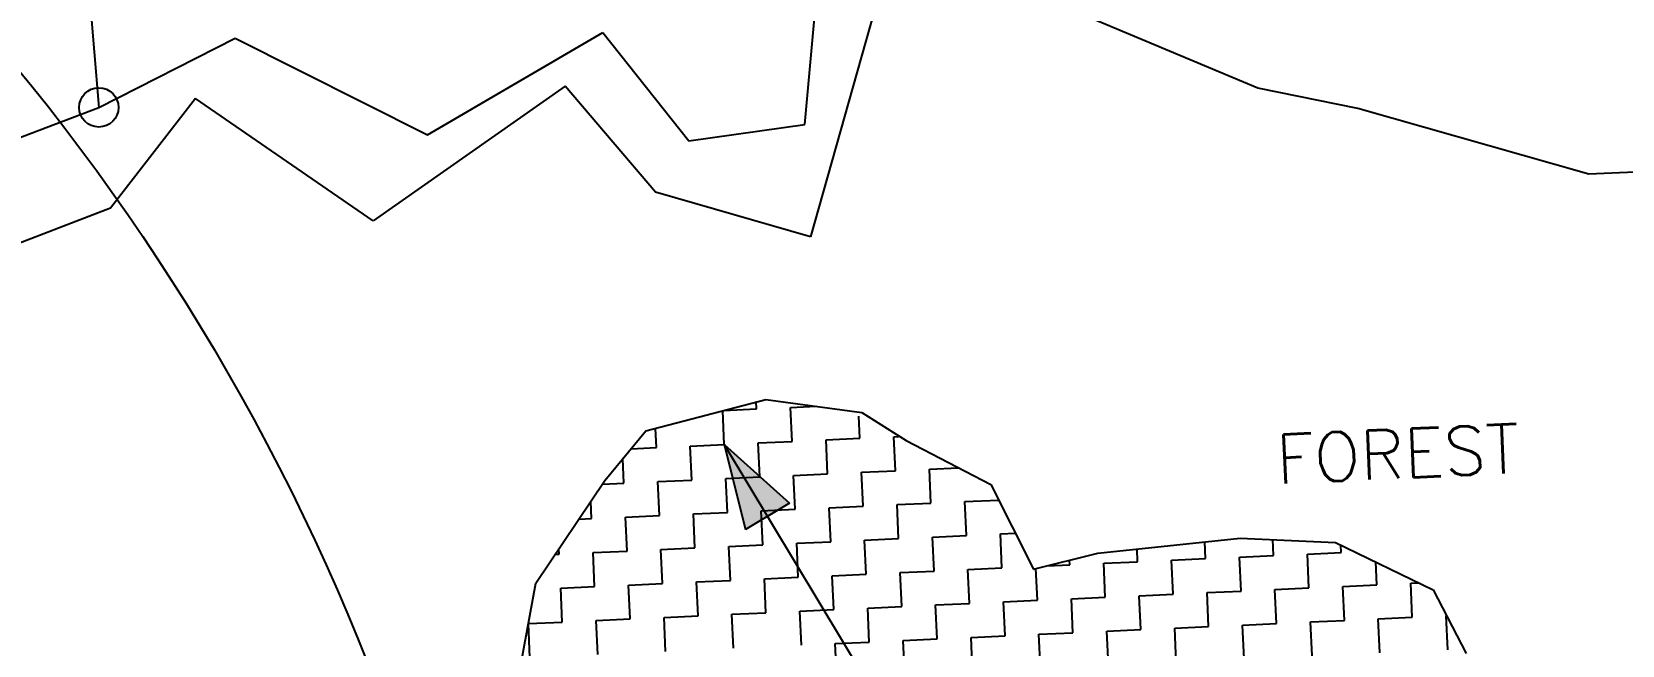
# Model space of a CAD drawing. Header units: metres. Extents: x 280741 to 282709, y 2085398 to 2088597.
# Drawn here: x 281563.8 to 281858, y 2085963.8 to 2086077.1 of the extents above; entities that cross this region are included whole.
import ezdxf
from ezdxf.enums import TextEntityAlignment as Align

# ---------------------------------------------------------------- set-up
doc = ezdxf.new("R2010")
doc.units = ezdxf.units.M
for name, color, linetype in [('POLY_HATCH', 12, 'Continuous'), ('POLY_PARCEL', 6, 'Continuous'), ('POLY_WATER', 4, 'Continuous'), ('TEXT_MAPIN', 7, 'Continuous')]:
    doc.layers.add(name, color=color, linetype=linetype)
doc.styles.get("Standard").update_dxf_attribs({"font": 'simplex.shx'})

msp = doc.modelspace()

# ---------------------------------------------------------------- hatches: boundary and pattern name
h = msp.add_hatch(color=256)
h.paths.add_polyline_path([(281699.89, 2085987.58), (281703.95, 2085990.03), (281691.89, 2086000.86)])
h.paths.add_polyline_path([(281691.89, 2086000.86), (281695.83, 2085985.14), (281699.89, 2085987.58)])

# ---------------------------------------------------------------- linework, layer by layer
for points in [[(281691.89, 2086000.86), (281740.05, 2085920.88)], [(281691.89, 2086000.86), (281695.83, 2085985.14)], [(281691.89, 2086000.86), (281703.95, 2085990.03)], [(281703.95, 2085990.03), (281695.83, 2085985.14)]]:
    msp.add_lwpolyline(points)
for centre, radius in [((281243.57, 2085809.49), 410.99), ((281576.24, 2086063.16), 3.64)]:
    msp.add_circle(centre, radius)
at = {"layer": 'POLY_HATCH'}
for p, q in [((281677.41, 2086003.37), (281699.58, 2086009.19)), ((281699.58, 2086009.19), (281717.32, 2086006.79)), ((281717.32, 2086006.79), (281725.57, 2086001.57)), ((281669.82, 2085994.21), (281677.41, 2086003.37)), ((281725.57, 2086001.57), (281741.17, 2085993.47)), ((281657.06, 2085975.21), (281669.82, 2085994.21)), ((281741.17, 2085993.47), (281749.09, 2085977.81)), ((281760.98, 2085980.76), (281787.29, 2085983.56)), ((281787.29, 2085983.56), (281804.96, 2085982.77)), ((281804.96, 2085982.77), (281822.99, 2085973.98)), ((281749.09, 2085977.81), (281760.98, 2085980.76)), ((281652.56, 2085950.98), (281657.06, 2085975.21)), ((281822.99, 2085973.98), (281829.13, 2085962.25))]:
    msp.add_line(p, q, dxfattribs=at)
at = {"layer": 'POLY_HATCH', "linetype": 'Continuous'}
for p, q in [((281697.88, 2086007.42), (281697.82, 2086008.73)), ((281704.16, 2086007.71), (281708.94, 2086007.93)), ((281704.45, 2086001.43), (281704.16, 2086007.71)), ((281691.89, 2086000.86), (281691.61, 2086007.1)), ((281691.78, 2086007.14), (281697.88, 2086007.42)), ((281717, 2086002), (281716.81, 2086006.12)), ((281679.34, 2086000.28), (281679.18, 2086003.83)), ((281710.72, 2086001.72), (281717, 2086002)), ((281711.01, 2085995.44), (281710.72, 2086001.72)), ((281723.27, 2086002.29), (281724.1, 2086002.33)), ((281723.56, 2085996.01), (281723.27, 2086002.29)), ((281674.67, 2086000.07), (281679.34, 2086000.28)), ((281685.62, 2086000.57), (281691.89, 2086000.86)), ((281685.9, 2085994.29), (281685.62, 2086000.57)), ((281698.17, 2086001.14), (281704.45, 2086001.43)), ((281698.46, 2085994.87), (281698.17, 2086001.14)), ((281673.35, 2085993.72), (281673.14, 2085998.23)), ((281717.28, 2085995.73), (281723.56, 2085996.01)), ((281729.84, 2085996.3), (281735.24, 2085996.55)), ((281730.12, 2085990.02), (281729.84, 2085996.3)), ((281669.36, 2085993.54), (281673.35, 2085993.72)), ((281679.63, 2085994.01), (281685.9, 2085994.29)), ((281679.91, 2085987.73), (281679.63, 2085994.01)), ((281692.18, 2085994.58), (281698.46, 2085994.87)), ((281692.47, 2085988.3), (281692.18, 2085994.58)), ((281704.73, 2085995.15), (281711.01, 2085995.44)), ((281705.02, 2085988.88), (281704.73, 2085995.15)), ((281717.57, 2085989.45), (281717.28, 2085995.73)), ((281667.36, 2085987.16), (281667.22, 2085990.34)), ((281723.85, 2085989.74), (281730.12, 2085990.02)), ((281736.4, 2085990.31), (281742.62, 2085990.6)), ((281736.69, 2085984.03), (281736.4, 2085990.31)), ((281665.01, 2085987.05), (281667.36, 2085987.16)), ((281673.64, 2085987.45), (281679.91, 2085987.73)), ((281673.92, 2085981.17), (281673.64, 2085987.45)), ((281686.19, 2085988.02), (281692.47, 2085988.3)), ((281686.48, 2085981.74), (281686.19, 2085988.02)), ((281698.74, 2085988.59), (281705.02, 2085988.88)), ((281699.03, 2085982.32), (281698.74, 2085988.59)), ((281711.29, 2085989.16), (281717.57, 2085989.45)), ((281711.58, 2085982.89), (281711.29, 2085989.16)), ((281724.13, 2085983.46), (281723.85, 2085989.74)), ((281730.41, 2085983.75), (281736.69, 2085984.03)), ((281742.96, 2085984.32), (281745.73, 2085984.45)), ((281743.25, 2085978.05), (281742.96, 2085984.32)), ((281661.37, 2085980.6), (281661.33, 2085981.57)), ((281667.65, 2085980.88), (281673.92, 2085981.17)), ((281680.2, 2085981.46), (281686.48, 2085981.74)), ((281680.49, 2085975.18), (281680.2, 2085981.46)), ((281692.75, 2085982.03), (281699.03, 2085982.32)), ((281693.04, 2085975.75), (281692.75, 2085982.03)), ((281705.3, 2085982.6), (281711.58, 2085982.89)), ((281705.59, 2085976.33), (281705.3, 2085982.6)), ((281717.86, 2085983.17), (281724.13, 2085983.46)), ((281718.14, 2085976.9), (281717.86, 2085983.17)), ((281730.7, 2085977.47), (281730.41, 2085983.75)), ((281768.35, 2085979.19), (281768.25, 2085981.53)), ((281780.91, 2085979.76), (281780.77, 2085982.87)), ((281793.46, 2085980.34), (281793.33, 2085983.29)), ((281806.01, 2085980.91), (281805.95, 2085982.28)), ((281660.65, 2085980.56), (281661.37, 2085980.6)), ((281667.93, 2085974.61), (281667.65, 2085980.88)), ((281751.55, 2085978.42), (281755.8, 2085978.62)), ((281755.8, 2085978.62), (281755.76, 2085979.47)), ((281762.08, 2085978.9), (281768.35, 2085979.19)), ((281762.37, 2085972.63), (281762.08, 2085978.9)), ((281774.63, 2085979.48), (281780.91, 2085979.76)), ((281774.92, 2085973.2), (281774.63, 2085979.48)), ((281787.18, 2085980.05), (281793.46, 2085980.34)), ((281787.47, 2085973.77), (281787.18, 2085980.05)), ((281799.74, 2085980.62), (281806.01, 2085980.91)), ((281800.02, 2085974.35), (281799.74, 2085980.62)), ((281812.58, 2085974.92), (281812.38, 2085979.15)), ((281686.76, 2085975.47), (281693.04, 2085975.75)), ((281687.05, 2085969.19), (281686.76, 2085975.47)), ((281699.32, 2085976.04), (281705.59, 2085976.33)), ((281699.6, 2085969.76), (281699.32, 2085976.04)), ((281711.87, 2085976.61), (281718.14, 2085976.9)), ((281712.15, 2085970.34), (281711.87, 2085976.61)), ((281724.42, 2085977.19), (281730.7, 2085977.47)), ((281724.71, 2085970.91), (281724.42, 2085977.19)), ((281736.97, 2085977.76), (281743.25, 2085978.05)), ((281737.26, 2085971.48), (281736.97, 2085977.76)), ((281749.81, 2085972.06), (281749.54, 2085977.93)), ((281818.85, 2085975.21), (281820.33, 2085975.28)), ((281819.14, 2085968.93), (281818.85, 2085975.21)), ((281661.66, 2085974.32), (281667.93, 2085974.61)), ((281661.94, 2085968.04), (281661.66, 2085974.32)), ((281674.21, 2085974.89), (281680.49, 2085975.18)), ((281674.5, 2085968.62), (281674.21, 2085974.89)), ((281756.09, 2085972.34), (281762.37, 2085972.63)), ((281756.38, 2085966.07), (281756.09, 2085972.34)), ((281768.64, 2085972.92), (281774.92, 2085973.2)), ((281768.93, 2085966.64), (281768.64, 2085972.92)), ((281781.19, 2085973.49), (281787.47, 2085973.77)), ((281781.48, 2085967.21), (281781.19, 2085973.49)), ((281793.75, 2085974.06), (281800.02, 2085974.35)), ((281794.03, 2085967.79), (281793.75, 2085974.06)), ((281806.3, 2085974.63), (281812.58, 2085974.92)), ((281806.59, 2085968.36), (281806.3, 2085974.63)), ((281693.33, 2085969.48), (281699.6, 2085969.76)), ((281693.61, 2085963.2), (281693.33, 2085969.48)), ((281705.88, 2085970.05), (281712.15, 2085970.34)), ((281706.16, 2085963.77), (281705.88, 2085970.05)), ((281718.43, 2085970.62), (281724.71, 2085970.91)), ((281718.72, 2085964.35), (281718.43, 2085970.62)), ((281730.98, 2085971.2), (281737.26, 2085971.48)), ((281731.27, 2085964.92), (281730.98, 2085971.2)), ((281743.54, 2085971.77), (281749.81, 2085972.06)), ((281743.82, 2085965.49), (281743.54, 2085971.77)), ((281655.95, 2085961.48), (281655.67, 2085967.72)), ((281655.68, 2085967.76), (281661.94, 2085968.04)), ((281668.22, 2085968.33), (281674.5, 2085968.62)), ((281668.51, 2085962.05), (281668.22, 2085968.33)), ((281680.77, 2085968.9), (281687.05, 2085969.19)), ((281681.06, 2085962.63), (281680.77, 2085968.9)), ((281762.65, 2085966.35), (281768.93, 2085966.64)), ((281775.2, 2085966.93), (281781.48, 2085967.21)), ((281775.49, 2085960.65), (281775.2, 2085966.93)), ((281787.76, 2085967.5), (281794.03, 2085967.79)), ((281788.04, 2085961.22), (281787.76, 2085967.5)), ((281800.31, 2085968.07), (281806.59, 2085968.36)), ((281800.6, 2085961.8), (281800.31, 2085968.07)), ((281812.86, 2085968.64), (281819.14, 2085968.93)), ((281813.15, 2085962.37), (281812.86, 2085968.64)), ((281825.42, 2085969.22), (281825.48, 2085969.22)), ((281825.7, 2085962.94), (281825.42, 2085969.22)), ((281712.44, 2085964.06), (281718.72, 2085964.35)), ((281712.73, 2085957.78), (281712.44, 2085964.06)), ((281724.99, 2085964.63), (281731.27, 2085964.92)), ((281725.28, 2085958.36), (281724.99, 2085964.63)), ((281737.55, 2085965.21), (281743.82, 2085965.49)), ((281737.83, 2085958.93), (281737.55, 2085965.21)), ((281750.1, 2085965.78), (281756.38, 2085966.07)), ((281750.39, 2085959.5), (281750.1, 2085965.78)), ((281762.94, 2085960.08), (281762.65, 2085966.35))]:
    msp.add_line(p, q, dxfattribs=at)
at = {"layer": 'POLY_PARCEL'}
msp.add_line((281572.76, 2086103.97), (281576.24, 2086063.16), dxfattribs=at)
at = {"layer": 'POLY_WATER'}
for p, q in [((281723.59, 2086094.81), (281707.82, 2086039.22)), ((281790.59, 2086066.69), (281723.59, 2086094.81)), ((281706.83, 2086060.01), (281709.58, 2086090.9)), ((281576.24, 2086063.16), (281601.44, 2086075.95)), ((281601.44, 2086075.95), (281637.04, 2086058.07)), ((281637.04, 2086058.07), (281669.45, 2086077.01)), ((281669.45, 2086077.01), (281685.34, 2086056.95)), ((281662.46, 2086067.08), (281627, 2086042.18)), ((281679.16, 2086047.47), (281662.46, 2086067.08)), ((281809.06, 2086062.96), (281790.59, 2086066.69)), ((281594.1, 2086064.78), (281578.39, 2086044.52)), ((281627, 2086042.18), (281594.1, 2086064.78)), ((281540.26, 2086049.46), (281576.24, 2086063.16)), ((281851.81, 2086050.81), (281809.06, 2086062.96)), ((281685.34, 2086056.95), (281706.83, 2086060.01)), ((281902.04, 2086053.1), (281851.81, 2086050.81)), ((281707.82, 2086039.22), (281679.16, 2086047.47)), ((281578.39, 2086044.52), (281555.09, 2086035.56))]:
    msp.add_line(p, q, dxfattribs=at)

# ---------------------------------------------------------------- texts
at = {"layer": 'TEXT_MAPIN'}
msp.add_text('FOREST', height=9.047, rotation=2.6145, dxfattribs=at).set_placement((281816.67, 2085994.63), align=Align.CENTER)

doc.saveas('drawing.dxf')
